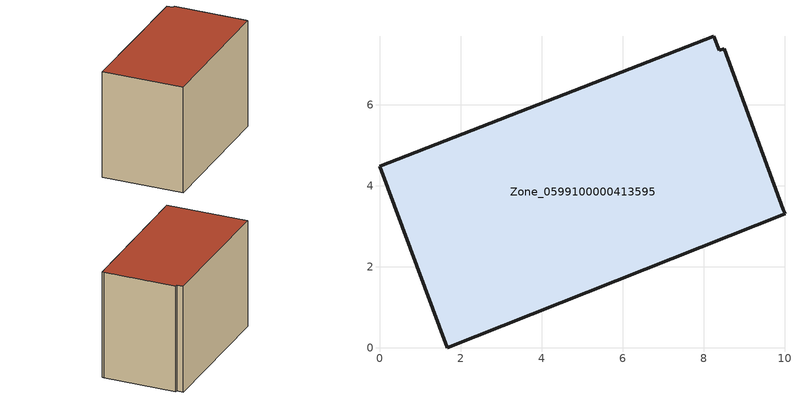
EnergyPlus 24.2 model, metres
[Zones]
Zone_0599100000413595
 floor ground (C_G): 8.51,7.39 9.97,3.41 10.01,3.31 1.67,0 0,4.49 8.25,7.69 8.39,7.35 z3.3
 wall outside (C_F): 9.97,3.41 8.51,7.39 8.39,7.35 8.25,7.69 0,4.49 1.67,0 10.01,3.31 9.97,3.41 z3.3:9.6
 roof outside (C_R): 8.39,7.35 8.25,7.69 0,4.49 1.67,0 10.01,3.31 9.97,3.41 8.51,7.39 z9.6
[BUILDING]
Pand.0599100000413595: North Axis=0; Terrain=City; Loads Convergence Tolerance Value=0.04; Temperature Convergence Tolerance Value=0.4; Solar Distribution=FullExterior; Maximum Number of Warmup Days=25; Minimum Number of Warmup Days=1
[Site:Location]
Rotterdam.The.Hague.AP_ZH_NLD Design_Conditions: Latitude=51.96; Longitude=4.45; Time Zone=1; Elevation=-4.5
[SITE:GROUNDTEMPERATURE:BUILDINGSURFACE]
18, 18, 18, 18, 18, 18, 18, 18, 18, 18, 18, 18
[MATERIAL] Thermal Absorptance=0.9; Solar Absorptance=0.7; Visible Absorptance=0.7
Name | Roughness | Thickness | Conductivity | Density | Specific Heat
G.TI.1992-2005 | MediumSmooth | 0.15 | 0.06 | 540 | 1210
F.TI.1992-2005 | Rough | 0.3 | 0.12 | 1920 | 840
R.TI.1992-2005 | MediumRough | 0.2 | 0.08 | 1500 | 1000
[CONSTRUCTION]
C_G: G.TI.1992-2005
C_F: F.TI.1992-2005
C_R: R.TI.1992-2005
[ZONE]
Zone_0599100000413595: Type=1; Multiplier=1; Ceiling Height=Autocalculate; Volume=Autocalculate; Floor Area=autocalculate; Part of Total Floor Area=Yes
[ZONEINFILTRATION:DESIGNFLOWRATE]
Infil_Zone_0599100000413595: Zone or ZoneList or Space or SpaceList=Zone_0599100000413595; Schedule=AlwaysOn; Design Flow Rate Calculation Method=Flow/Area; Flow Rate per Floor Area=0.0015; Constant Term Coefficient=1; Temperature Term Coefficient=0; Velocity Term Coefficient=0; Velocity Squared Term Coefficient=0
[HVACTEMPLATE:ZONE:IDEALLOADSAIRSYSTEM]
Zone_0599100000413595: Maximum Heating Supply Air Temperature=50; Minimum Cooling Supply Air Temperature=13; Maximum Heating Supply Air Humidity Ratio=0.0156; Minimum Cooling Supply Air Humidity Ratio=0.0077; Heating Limit=NoLimit; Cooling Limit=NoLimit; Dehumidification Control Type=ConstantSensibleHeatRatio; Cooling Sensible Heat Ratio=0.7; Dehumidification Setpoint=60; Humidification Control Type=None; Humidification Setpoint=30; Outdoor Air Method=None; Outdoor Air Flow Rate per Person=0.00944; Outdoor Air Flow Rate per Zone Floor Area=0; Outdoor Air Flow Rate per Zone=0; Demand Controlled Ventilation Type=None; Outdoor Air Economizer Type=NoEconomizer; Heat Recovery Type=None; Sensible Heat Recovery Effectiveness=0.7; Latent Heat Recovery Effectiveness=0.65
[ZONECONTROL:THERMOSTAT]
ThermostatControl_Zone_0599100000413595: Zone or ZoneList=Zone_0599100000413595; Control Type Schedule=DualSetpointControlType; Control 1=Thermostat_Zone_0599100000413595; Temperature Difference Between Cutout And Setpoint=0
[THERMOSTATSETPOINT:DUALSETPOINT]
Thermostat_Zone_0599100000413595: Heating Setpoint Temperature Schedule=HeatingSetpoint_Zone_0599100000413595; Cooling Setpoint Temperature Schedule=CoolingSetpoint_Zone_0599100000413595
[SCHEDULE:COMPACT]
HeatingSetpoint_Zone_0599100000413595: Through: 12/31, For: AllDays, Until: 24:00, 21
CoolingSetpoint_Zone_0599100000413595: Through: 12/31, For: AllDays, Until: 24:00, 24
DualSetpointControlType: Through: 12/31, For: AllDays, Until: 24:00, 4
AlwaysOn: Through: 12/31, For: AllDays, Until: 24:00, 1
